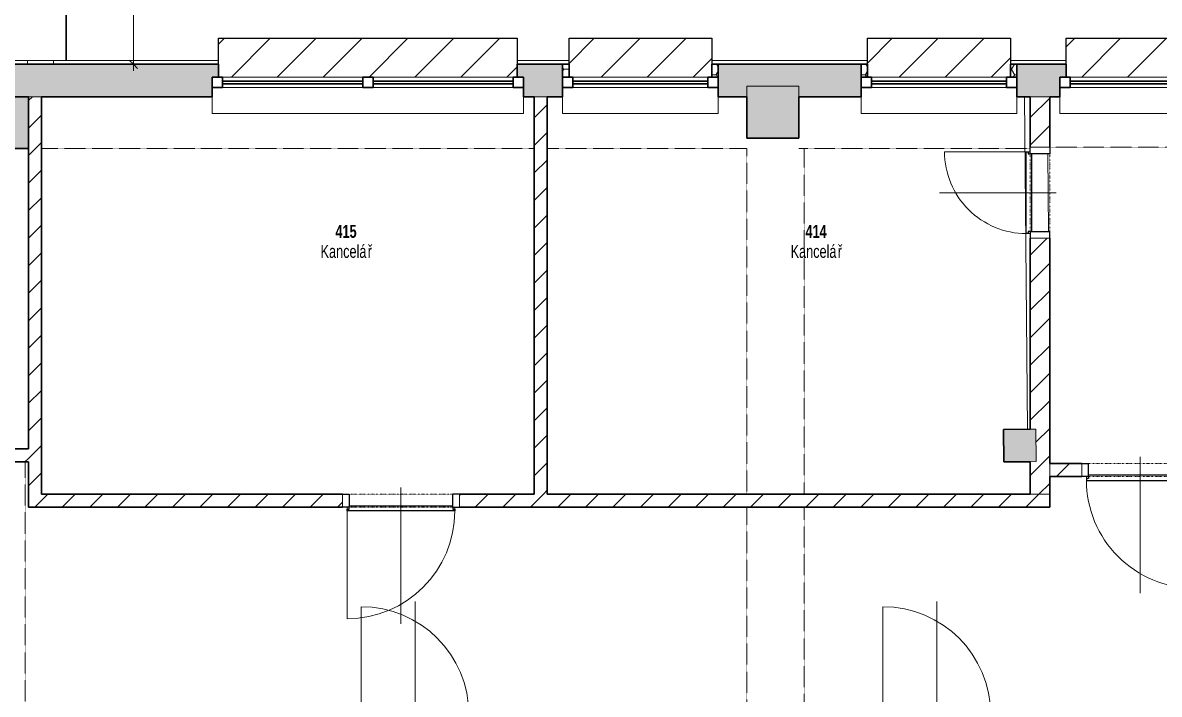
# Model space of a CAD drawing. Header units: millimetres. Extents: x 46521 to 257780, y -45352 to 20466.
# Drawn here: x 78109 to 86866, y -22094 to -16918 of the extents above; entities that cross this region are included whole.
import ezdxf

# ---------------------------------------------------------------- set-up
doc = ezdxf.new("R2010")
doc.units = ezdxf.units.MM
doc.linetypes.add('Dash dot dot', pattern=[5, 2, -1, 0, -1, 0, -1])
doc.linetypes.add('Čerchovaná se dvěma tečkami', pattern=[2.59, 1, -0.53, 0, -0.53, 0, -0.53])
for name, color, linetype, lineweight in [('A-ANNO-DIMS', 211, 'Continuous', 9), ('A-ANNO-DIMS-50', 211, 'Continuous', 9), ('A-AREA-IDEN', 2, 'Continuous', 9), ('A-DETL', 90, 'Continuous', 13), ('A-DOOR', 31, 'Continuous', 13), ('A-DOOR-FRAM', 31, 'Continuous', 25), ('A-GENM', 13, 'Continuous', 13), ('A-GLAZ', 151, 'Continuous', 13), ('A-ROOF', 132, 'Continuous', 13), ('A-WALL', 113, 'Continuous', 13), ('A-WALL-PATT', 111, 'Continuous', 35), ('Q-SPCQ', 91, 'Continuous', 13), ('S-COLS', 52, 'Continuous', 13)]:
    doc.layers.add(name, color=color, linetype=linetype, lineweight=lineweight)
doc.styles.add('Arial_2', font='arial.ttf', dxfattribs={"width": 0.7, "height": 100})
doc.styles.add('Arial_B', font='arialbd.ttf', dxfattribs={"width": 0.7, "height": 100})
doc.dimstyles.new('Vnitřní_-_průhledné', dxfattribs={"dimscale": 304.8, "dimtxt": 102.02594, "dimasz": 0.213255, "dimexe": 0.164042, "dimexo": 0.0625, "dimgap": 0.032808, "dimtad": 1, "dimdec": 0, "dimrnd": 5, "dimzin": 0, "dimdsep": 46, "dimtxsty": 'Arial_2', "dimblk1": 'OBLIQUE', "dimblk2": 'OBLIQUE', "dimsah": 1, "dimcen": 0.09, "dimdle": 0.164042, "dimazin": 0, "dimtfac": 1, "dimtdec": 4, "dimtix": 1, "dimtmove": 0, "dimatfit": 3, "dimfxl": 0.492126, "dimfxlon": 1, "dimtvp": 1, "dimtolj": 1, "dimtzin": 0, "dimarcsym": 2})
pattern_1 = [(45, (0, 0), (-106.06602, 106.06602), [])]

# ---------------------------------------------------------------- blocks, each defined once
blk = doc.blocks.new('DVERE_1k_oblozka - DD03_01_800x1970_koupelna-1549508-2NP_DEMOLICE B')
at = {"layer": 'A-DOOR'}
for p, q in [((0, -127.9), (0, 972.1)), ((-415, 72.1), (-415, 932.1)), ((305, 102.1), (-305, 102.1)), ((415, 102.1), (415, 72.1)), ((-400, 72.1), (-450, 72.1)), ((-450, 72.1), (-450, -77.9)), ((-400, -77.9), (-400, 72.1)), ((450, 72.1), (400, 72.1)), ((400, 72.1), (400, -77.9)), ((450, -77.9), (450, 72.1)), ((-450, -77.9), (-400, -77.9)), ((400, -77.9), (450, -77.9))]:
    blk.add_line(p, q, dxfattribs=at)
at = {"layer": 'A-DOOR', "lineweight": 25}
for p, q in [((415, 102.1), (-415, 102.1)), ((-415, 102.1), (-415, 87.1)), ((415, 87.1), (415, 102.1)), ((-415, 87.1), (-400, 87.1)), ((-400, 87.1), (-400, 72.1)), ((-400, 62.1), (400, 62.1)), ((400, 72.1), (400, 87.1)), ((400, 87.1), (415, 87.1))]:
    blk.add_line(p, q, dxfattribs=at)
at = {"layer": 'A-DOOR', "linetype": 'Čerchovaná se dvěma tečkami'}
for p, q in [((-400, 72.1), (400, 72.1)), ((-400, -77.9), (400, -77.9))]:
    blk.add_line(p, q, dxfattribs=at)
at = {"layer": 'A-DOOR'}
blk.add_arc((-415, 102.1), 830, 360, 90, dxfattribs=at)
at = {"layer": 'A-DOOR-FRAM'}
for p, q in [((-400, 72.1), (-450, 72.1)), ((-400, -77.9), (-400, 72.1)), ((400, 72.1), (400, -77.9)), ((400, 72.1), (450, 72.1)), ((-450, -77.9), (-400, -77.9)), ((450, -77.9), (400, -77.9))]:
    blk.add_line(p, q, dxfattribs=at)
blk = doc.blocks.new('DVERE_1k_oblozka - DD03_01_800x1970_koupelna-1549519-2NP_DEMOLICE B')
at = {"layer": 'A-DOOR'}
for p, q in [((0, 102.9), (0, -947.1)), ((-450, 52.9), (-400, 52.9)), ((-450, -47.1), (-450, 52.9)), ((-400, 52.9), (-400, -47.1)), ((400, 52.9), (450, 52.9)), ((400, -47.1), (400, 52.9)), ((450, 52.9), (450, -47.1)), ((-400, -47.1), (-450, -47.1)), ((-415, -47.1), (-415, -907.1)), ((305, -77.1), (-305, -77.1)), ((450, -47.1), (400, -47.1)), ((415, -77.1), (415, -47.1))]:
    blk.add_line(p, q, dxfattribs=at)
at = {"layer": 'A-DOOR', "linetype": 'Čerchovaná se dvěma tečkami'}
for p, q in [((-400, 52.9), (400, 52.9)), ((-400, -47.1), (400, -47.1))]:
    blk.add_line(p, q, dxfattribs=at)
at = {"layer": 'A-DOOR', "lineweight": 25}
for p, q in [((-415, -62.1), (-400, -62.1)), ((-415, -77.1), (-415, -62.1)), ((415, -77.1), (-415, -77.1)), ((-400, -37.1), (400, -37.1)), ((-400, -62.1), (-400, -47.1)), ((400, -47.1), (400, -62.1)), ((400, -62.1), (415, -62.1)), ((415, -62.1), (415, -77.1))]:
    blk.add_line(p, q, dxfattribs=at)
at = {"layer": 'A-DOOR'}
blk.add_arc((-415, -77.1), 830, 270, 0, dxfattribs=at)
at = {"layer": 'A-DOOR-FRAM'}
for p, q in [((-450, 52.9), (-400, 52.9)), ((-400, 52.9), (-400, -47.1)), ((400, -47.1), (400, 52.9)), ((450, 52.9), (400, 52.9)), ((-400, -47.1), (-450, -47.1)), ((400, -47.1), (450, -47.1))]:
    blk.add_line(p, q, dxfattribs=at)
blk = doc.blocks.new('DVERE_1k_oblozka - DD03_01_800x1970_koupelna-1549521-2NP_DEMOLICE B')
at = {"layer": 'A-DOOR'}
for p, q in [((-415, 47.1), (-415, 907.1)), ((0, -102.9), (0, 947.1)), ((-400, 47.1), (-450, 47.1)), ((-450, 47.1), (-450, -52.9)), ((-400, -52.9), (-400, 47.1)), ((305, 77.1), (-305, 77.1)), ((450, 47.1), (400, 47.1)), ((400, 47.1), (400, -52.9)), ((415, 77.1), (415, 47.1)), ((450, -52.9), (450, 47.1)), ((-450, -52.9), (-400, -52.9)), ((400, -52.9), (450, -52.9))]:
    blk.add_line(p, q, dxfattribs=at)
at = {"layer": 'A-DOOR', "lineweight": 25}
for p, q in [((415, 77.1), (-415, 77.1)), ((-415, 77.1), (-415, 62.1)), ((-415, 62.1), (-400, 62.1)), ((-400, 62.1), (-400, 47.1)), ((-400, 37.1), (400, 37.1)), ((400, 47.1), (400, 62.1)), ((400, 62.1), (415, 62.1)), ((415, 62.1), (415, 77.1))]:
    blk.add_line(p, q, dxfattribs=at)
at = {"layer": 'A-DOOR', "linetype": 'Čerchovaná se dvěma tečkami'}
for p, q in [((-400, 47.1), (400, 47.1)), ((-400, -52.9), (400, -52.9))]:
    blk.add_line(p, q, dxfattribs=at)
at = {"layer": 'A-DOOR'}
blk.add_arc((-415, 77.1), 830, 360, 90, dxfattribs=at)
at = {"layer": 'A-DOOR-FRAM'}
for p, q in [((-400, 47.1), (-450, 47.1)), ((-400, -52.9), (-400, 47.1)), ((400, 47.1), (400, -52.9)), ((400, 47.1), (450, 47.1)), ((-450, -52.9), (-400, -52.9)), ((450, -52.9), (400, -52.9))]:
    blk.add_line(p, q, dxfattribs=at)
blk = doc.blocks.new('DVERE_1k_oblozka - DD03_01_600x1970_koupelna-1549529-2NP_DEMOLICE B')
at = {"layer": 'A-DOOR'}
for p, q in [((0, 127.9), (0, -772.1)), ((-350, 77.9), (-300, 77.9)), ((-350, -72.1), (-350, 77.9)), ((-300, 77.9), (-300, -72.1)), ((300, 77.9), (350, 77.9)), ((300, -72.1), (300, 77.9)), ((350, 77.9), (350, -72.1)), ((-300, -72.1), (-350, -72.1)), ((-315, -72.1), (-315, -732.1)), ((350, -72.1), (300, -72.1)), ((315, -102.1), (315, -72.1)), ((205, -102.1), (-205, -102.1))]:
    blk.add_line(p, q, dxfattribs=at)
at = {"layer": 'A-DOOR', "linetype": 'Čerchovaná se dvěma tečkami'}
for p, q in [((-300, 77.9), (300, 77.9)), ((-300, -72.1), (300, -72.1))]:
    blk.add_line(p, q, dxfattribs=at)
at = {"layer": 'A-DOOR', "lineweight": 25}
for p, q in [((-315, -87.1), (-300, -87.1)), ((-315, -102.1), (-315, -87.1)), ((-300, -62.1), (300, -62.1)), ((-300, -87.1), (-300, -72.1)), ((300, -72.1), (300, -87.1)), ((300, -87.1), (315, -87.1)), ((315, -87.1), (315, -102.1)), ((315, -102.1), (-315, -102.1))]:
    blk.add_line(p, q, dxfattribs=at)
at = {"layer": 'A-DOOR'}
blk.add_arc((-315, -102.1), 630, 270, 0, dxfattribs=at)
at = {"layer": 'A-DOOR-FRAM'}
for p, q in [((-350, 77.9), (-300, 77.9)), ((-300, 77.9), (-300, -72.1)), ((300, -72.1), (300, 77.9)), ((350, 77.9), (300, 77.9)), ((-300, -72.1), (-350, -72.1)), ((300, -72.1), (350, -72.1))]:
    blk.add_line(p, q, dxfattribs=at)
blk = doc.blocks.new('OKNO_1k - OKNO_1k_1200x1500-2034293-2NP_DEMOLICE B')
at = {"layer": 'A-GLAZ'}
h = blk.add_hatch(dxfattribs=at)
h.set_pattern_fill('FP_64', color=256, style=0, pattern_type=2)
h.set_pattern_definition([(0, (-82868.374, 17363.343), (75, 43.3), [50, -100]), (60, (-82818.374, 17363.343), (0.0011, 86.601905), [50, -100]), (300, (-82818.374, 17363.343), (74.9989, -43.301905), [50, -100])])
h.paths.add_polyline_path([(600, 25), (600, 126), (550, 126), (550, 25)])
h.paths.add_polyline_path([(-600, 25), (-550, 25), (-550, 126), (-600, 126), (-600, 125)])
at = {"layer": 'A-GLAZ', "lineweight": 35}
for p, q in [((-550, 126), (-600, 126)), ((-600, 126), (-600, 125)), ((-550, 25), (-550, 126)), ((550, 126), (550, 25)), ((600, 126), (550, 126)), ((600, 125), (600, 126)), ((-600, 25), (-550, 25)), ((-520, 25), (-600, 25)), ((-520, -55), (-520, 25)), ((600, 25), (520, 25)), ((520, 25), (520, -55)), ((550, 25), (600, 25)), ((-600, -55), (-520, -55)), ((520, -5), (-520, -5)), ((-520, -5), (-520, -25)), ((-520, -25), (520, -25)), ((520, -25), (520, -5)), ((520, -55), (600, -55))]:
    blk.add_line(p, q, dxfattribs=at)
at = {"layer": 'A-GLAZ'}
for p, q in [((520, 25), (-520, 25)), ((-520, -55), (520, -55))]:
    blk.add_line(p, q, dxfattribs=at)
blk = doc.blocks.new('parapet s nosem_vnitní - parapet s nosem_vnitní-V30-2NP_DEMOLICE B')
at = {"layer": 'A-GENM'}
for p, q in [((-600, -190), (-600, -70)), ((600, -70), (600, -190)), ((-600, -190), (-600, -200)), ((-600, -200), (600, -200)), ((600, -200), (600, -190))]:
    blk.add_line(p, q, dxfattribs=at)
blk = doc.blocks.new('parapet_ext - parapet_ext-V31-2NP_DEMOLICE B')
at = {"layer": 'Q-SPCQ'}
h = blk.add_hatch(dxfattribs=at)
h.set_pattern_fill('FP_65', color=41, style=0, pattern_type=2)
h.set_pattern_definition([(45, (-82868.37, 17338.34), (-176.7767, 176.7767), [])])
h.paths.add_polyline_path([(550, 0), (550, 300), (-550, 300), (-550, 0), (520, 0)])
at = {"layer": 'Q-SPCQ', "color": 51, "lineweight": 25}
for p, q in [((-550, 101), (-550, 300)), ((-550, 300), (550, 300)), ((550, 300), (550, 101))]:
    blk.add_line(p, q, dxfattribs=at)
blk = doc.blocks.new('OKNO_1k - OKNO_1k_1200x1500-V32-2NP_DEMOLICE B')
at = {"layer": 'A-GLAZ'}
h = blk.add_hatch(dxfattribs=at)
h.set_pattern_fill('FP_66', color=256, style=0, pattern_type=2)
h.set_pattern_definition([(0, (-85168.374, 17363.343), (75, 43.3), [50, -100]), (60, (-85118.374, 17363.343), (0.0011, 86.601905), [50, -100]), (300, (-85118.374, 17363.343), (74.9989, -43.301905), [50, -100])])
h.paths.add_polyline_path([(550, 25), (600, 25), (600, 126), (550, 126), (550, 125)])
h.paths.add_polyline_path([(-600, 25), (-550, 25), (-550, 126), (-600, 126), (-600, 125)])
at = {"layer": 'A-GLAZ', "lineweight": 35}
for p, q in [((-550, 126), (-600, 126)), ((-600, 126), (-600, 125)), ((-550, 25), (-550, 126)), ((550, 126), (550, 25)), ((600, 126), (550, 126)), ((600, 125), (600, 126)), ((-600, 25), (-550, 25)), ((-520, 25), (-600, 25)), ((-520, -55), (-520, 25)), ((600, 25), (520, 25)), ((520, 25), (520, -55)), ((550, 25), (600, 25)), ((-600, -55), (-520, -55)), ((520, -5), (-520, -5)), ((-520, -5), (-520, -25)), ((-520, -25), (520, -25)), ((520, -25), (520, -5)), ((520, -55), (600, -55))]:
    blk.add_line(p, q, dxfattribs=at)
at = {"layer": 'A-GLAZ'}
for p, q in [((520, 25), (-520, 25)), ((-520, -55), (520, -55))]:
    blk.add_line(p, q, dxfattribs=at)
blk = doc.blocks.new('parapet_ext - parapet_ext-V33-2NP_DEMOLICE B')
at = {"layer": 'Q-SPCQ'}
h = blk.add_hatch(dxfattribs=at)
h.set_pattern_fill('FP_67', color=41, style=0, pattern_type=2)
h.set_pattern_definition([(45, (-85168.37, 17338.34), (-176.7767, 176.7767), [])])
h.paths.add_polyline_path([(-520, 0), (550, 0), (550, 300), (-550, 300), (-550, 0)])
at = {"layer": 'Q-SPCQ', "color": 51, "lineweight": 25}
for p, q in [((-550, 101), (-550, 300)), ((-550, 300), (550, 300)), ((550, 300), (550, 101))]:
    blk.add_line(p, q, dxfattribs=at)
blk = doc.blocks.new('OKNO_2k_ - OKNO_2k_2400 x 1500-1963719-2NP_DEMOLICE B')
at = {"layer": 'A-GLAZ'}
h = blk.add_hatch(dxfattribs=at)
h.set_pattern_fill('FP_68', color=256, style=0, pattern_type=2)
h.set_pattern_definition([(0, (-87298.374, 17363.343), (75, 43.3), [50, -100]), (60, (-87248.374, 17363.343), (0.0011, 86.601905), [50, -100]), (300, (-87248.374, 17363.343), (74.9989, -43.301905), [50, -100])])
h.paths.add_polyline_path([(1150.5, 125), (1200, 125), (1200, 126), (1150, 126), (1150, 125)])
h.paths.add_polyline_path([(-1150.5, 125), (-1150, 125), (-1150, 126), (-1200, 126), (-1200, 125)])
at = {"layer": 'A-GLAZ', "lineweight": 35}
for p, q in [((-1150, 126), (-1200, 126)), ((-1200, 126), (-1200, 125)), ((-1150, 125), (-1150, 126)), ((1150, 126), (1150, 125)), ((1200, 126), (1150, 126)), ((1200, 125), (1200, 126)), ((-1120, 25), (-1150, 25)), ((-1120, -55), (-1120, 25)), ((40, 25), (-40, 25)), ((-40, 25), (-40, -55)), ((40, -55), (40, 25)), ((1150, 25), (1120, 25)), ((1120, 25), (1120, -55)), ((-1200, -55), (-1120, -55)), ((-40, -5), (-1120, -5)), ((-1120, -5), (-1120, -25)), ((-1120, -25), (-40, -25)), ((-40, -25), (-40, -5)), ((-40, -55), (40, -55)), ((1120, -5), (40, -5)), ((40, -5), (40, -25)), ((40, -25), (1120, -25)), ((1120, -25), (1120, -5)), ((1120, -55), (1200, -55))]:
    blk.add_line(p, q, dxfattribs=at)
at = {"layer": 'A-GLAZ'}
for p, q in [((-40, 25), (-1120, 25)), ((1120, 25), (40, 25)), ((-1120, -55), (-40, -55)), ((40, -55), (1120, -55))]:
    blk.add_line(p, q, dxfattribs=at)
blk = doc.blocks.new('parapet s nosem_vnitní - parapet s nosem_vnitní-1280305-2NP_DEMOLICE B')
at = {"layer": 'A-GENM'}
for p, q in [((-1200, -190), (-1200, -70)), ((1200, -70), (1200, -190)), ((-1200, -190), (-1200, -200)), ((-1200, -200), (1200, -200)), ((1200, -200), (1200, -190))]:
    blk.add_line(p, q, dxfattribs=at)
blk = doc.blocks.new('parapet_ext - parapet_ext-V34-2NP_DEMOLICE B')
at = {"layer": 'Q-SPCQ'}
h = blk.add_hatch(dxfattribs=at)
h.set_pattern_fill('FP_69', color=41, style=0, pattern_type=2)
h.set_pattern_definition([(45, (-87298.37, 17338.34), (-176.7767, 176.7767), [])])
h.paths.add_polyline_path([(1150, 0), (1150, 300), (-1150, 300), (-1150, 0), (1120, 0)])
at = {"layer": 'Q-SPCQ', "color": 51, "lineweight": 25}
for p, q in [((-1150, 101), (-1150, 300)), ((-1150, 300), (1150, 300)), ((1150, 300), (1150, 101))]:
    blk.add_line(p, q, dxfattribs=at)
blk = doc.blocks.new('OKNO_2k_ - OKNO_2k_2400 x 1500-V54-2NP_DEMOLICE B')
at = {"layer": 'A-GLAZ'}
h = blk.add_hatch(dxfattribs=at)
h.set_pattern_fill('FP_90', color=256, style=0, pattern_type=2)
h.set_pattern_definition([(0, (-80768.374, 17363.343), (75, 43.3), [50, -100]), (60, (-80718.374, 17363.343), (0.0011, 86.601905), [50, -100]), (300, (-80718.374, 17363.343), (74.9989, -43.301905), [50, -100])])
h.paths.add_polyline_path([(1150.5, 125), (1200, 125), (1200, 126), (1150, 126), (1150, 125)])
h.paths.add_polyline_path([(-1150.5, 125), (-1150, 125), (-1150, 126), (-1200, 126), (-1200, 125)])
at = {"layer": 'A-GLAZ', "lineweight": 35}
for p, q in [((-1150, 126), (-1200, 126)), ((-1200, 126), (-1200, 125)), ((-1150, 125), (-1150, 126)), ((1150, 126), (1150, 125)), ((1200, 126), (1150, 126)), ((1200, 125), (1200, 126)), ((-1120, 25), (-1150, 25)), ((-1120, -55), (-1120, 25)), ((40, 25), (-40, 25)), ((-40, 25), (-40, -55)), ((40, -55), (40, 25)), ((1150, 25), (1120, 25)), ((1120, 25), (1120, -55)), ((-1200, -55), (-1120, -55)), ((-40, -5), (-1120, -5)), ((-1120, -5), (-1120, -25)), ((-1120, -25), (-40, -25)), ((-40, -25), (-40, -5)), ((-40, -55), (40, -55)), ((1120, -5), (40, -5)), ((40, -5), (40, -25)), ((40, -25), (1120, -25)), ((1120, -25), (1120, -5)), ((1120, -55), (1200, -55))]:
    blk.add_line(p, q, dxfattribs=at)
at = {"layer": 'A-GLAZ'}
for p, q in [((-40, 25), (-1120, 25)), ((1120, 25), (40, 25)), ((-1120, -55), (-40, -55)), ((40, -55), (1120, -55))]:
    blk.add_line(p, q, dxfattribs=at)
blk = doc.blocks.new('parapet_ext - parapet_ext-V55-2NP_DEMOLICE B')
at = {"layer": 'Q-SPCQ'}
h = blk.add_hatch(dxfattribs=at)
h.set_pattern_fill('FP_91', color=41, style=0, pattern_type=2)
h.set_pattern_definition([(45, (-80768.37, 17338.34), (-176.7767, 176.7767), [])])
h.paths.add_polyline_path([(1120, 0), (1150, 0), (1150, 300), (-1150, 300), (-1150, 0), (40, 0)])
at = {"layer": 'Q-SPCQ', "color": 51, "lineweight": 25}
for p, q in [((-1150, 101), (-1150, 300)), ((-1150, 300), (1150, 300)), ((1150, 300), (1150, 101))]:
    blk.add_line(p, q, dxfattribs=at)
blk = doc.blocks.new('Betonový čtvercový sloup - 400 x 400-1924018-2NP_DEMOLICE B')
at = {"layer": 'S-COLS'}
blk.add_hatch(color=9, dxfattribs=at).paths.add_polyline_path([(200, -200), (200, 200), (-200, 200), (-200, -200), (-95.4, -200)])
at = {"layer": 'S-COLS', "lineweight": 35}
for p, q in [((200, 200), (-200, 200)), ((-200, 200), (-200, -200)), ((200, -200), (200, 200)), ((-200, -200), (200, -200))]:
    blk.add_line(p, q, dxfattribs=at)
blk = doc.blocks.new('DIMBLOCK74-2NP_DEMOLICE B')
at = {"layer": 'A-ANNO-DIMS-50'}
for p, q in [((78961.5, -5226.6), (78811.5, -5226.6)), ((78961.5, -17288.3), (78961.5, -5176.6)), ((78961.5, -5226.6), (79011.5, -5226.6)), ((78961.5, -17238.3), (78811.5, -17238.3)), ((78961.5, -17238.3), (79011.5, -17238.3))]:
    blk.add_line(p, q, dxfattribs=at)
at = {"layer": 'A-ANNO-DIMS-50', "lineweight": 18}
for p, q in [((78961.5, -5226.6), (78929, -5194.1)), ((78961.5, -5226.6), (78994, -5259.1)), ((78961.5, -17238.3), (78929, -17205.8)), ((78961.5, -17238.3), (78994, -17270.8))]:
    blk.add_line(p, q, dxfattribs=at)
at = {"layer": 'A-ANNO-DIMS-50', "color": 0, "insert": (78821.7, -11365.9), "char_height": 100, "width": 320.204, "attachment_point": 1, "rotation": 90, "line_spacing_factor": 0.941778, "style": 'Arial_2'}
blk.add_mtext('12010', dxfattribs=at)
blk = doc.blocks.new('_Oblique')
at = {"color": 0, "linetype": 'ByBlock', "lineweight": -2}
blk.add_line((-0.5, -0.5), (0.5, 0.5), dxfattribs=at)

msp = doc.modelspace()

# ---------------------------------------------------------------- hatches: boundary and pattern name
at = {"layer": 'A-WALL-PATT', "lineweight": 13}
h = msp.add_hatch(dxfattribs=at)
h.set_pattern_fill('FP_42', color=256, angle=-315, style=0, pattern_type=2)
h.set_pattern_definition([(225, (83855.62, -17238.34), (143.684, -143.684), []), (180, (83626.68, -17305.65), (-143.684, -143.684), [25.4, -261.968]), (225, (83601.28, -17305.65), (143.684, -143.684), [25.4, -177.8]), (270, (83583.32, -17323.6), (143.684, -143.684), [25.4, -261.968]), (315, (83583.32, -17349), (143.684, 143.684), [25.4, -177.8]), (180, (83626.68, -17366.97), (-143.684, -143.684), [25.4, -261.968]), (225, (83644.64, -17349), (143.684, -143.684), [25.4, -177.8]), (270, (83644.64, -17323.61), (143.684, -143.684), [25.4, -261.968]), (315, (83626.68, -17305.65), (143.684, 143.684), [25.4, -177.8]), (225, (83560.1, -17390.19), (143.684, -143.684), [50.8, -152.4])])
h.paths.add_polyline_path([(95739.6, -17488.3), (96139.6, -17488.3), (96139.6, -17238.3), (95433.4, -17238.3), (95433.4, -17338.3), (95483.4, -17338.3), (95483.4, -17488.3)])
h.paths.add_polyline_path([(93083.4, -17488.3), (93083.4, -17338.3), (93133.4, -17338.3), (93133.4, -17238.3), (92733.4, -17238.3), (92733.4, -17338.3), (92783.4, -17338.3), (92783.4, -17488.3), (92819.8, -17488.3)])
h.paths.add_polyline_path([(90383.4, -17488.3), (90383.4, -17338.3), (90433.4, -17338.3), (90433.4, -17238.3), (88448.4, -17238.3), (88448.4, -17338.3), (88498.4, -17338.3), (88498.4, -17488.3), (90125.8, -17488.3)])
h.paths.add_polyline_path([(85871.3, -17488.3), (86098.4, -17488.3), (86098.4, -17338.3), (86148.4, -17338.3), (86148.4, -17238.3), (85768.4, -17238.3), (85768.4, -17488.3)])
h.paths.add_polyline_path([(84568.4, -17488.3), (84568.4, -17238.3), (83468.4, -17238.3), (83468.4, -17488.3), (83689.1, -17488.3), (83689.1, -17408.3), (84089.1, -17408.3), (84089.1, -17488.3)])
h.paths.add_polyline_path([(82268.4, -17488.3), (82268.4, -17238.3), (81918.4, -17238.3), (81918.4, -17338.3), (81968.4, -17338.3), (81968.4, -17488.3), (82234.5, -17488.3)])
h.paths.add_polyline_path([(79210.1, -17488.3), (79568.4, -17488.3), (79568.4, -17338.3), (79618.4, -17338.3), (79618.4, -17238.3), (77533.3, -17238.3), (77533.3, -17488.3), (78253.3, -17488.3)])
h.paths.add_polyline_path([(76633.3, -17488.3), (76633.3, -17238.3), (75433.3, -17238.3), (75433.3, -17488.3), (76185.8, -17488.3)])
h.paths.add_polyline_path([(73541.8, -17488.3), (74533.3, -17488.3), (74533.3, -17238.3), (74422.2, -17238.3), (74421.8, -17378.7), (74421.5, -17381), (74419.6, -17385.6), (74416.6, -17389.5), (74412.6, -17392.5), (74408, -17394.4), (74403.1, -17395.1), (74398.2, -17394.4), (74393.6, -17392.5), (74389.6, -17389.5), (74386.6, -17385.6), (74384.7, -17381), (74384.1, -17372.4), (74384.1, -17238.3), (73560.9, -17238.3), (73560.5, -17378.7), (73560.2, -17381), (73558.3, -17385.6), (73555.3, -17389.5), (73550.3, -17393), (73546.7, -17394.4), (73541.8, -17395.1), (73536.9, -17394.4), (73532.3, -17392.5), (73528.3, -17389.5), (73525.3, -17385.6), (73523.4, -17381), (73522.8, -17372.4), (73522.8, -17238.3), (73333.3, -17238.3), (73333.3, -17488.3), (73539.4, -17488.3)])
h.paths.add_polyline_path([(72433.3, -17488.3), (72433.3, -17238.3), (71715.3, -17238.3), (71715.3, -17488.3), (72405.3, -17488.3)])
h = msp.add_hatch(dxfattribs=at)
h.set_pattern_fill('FP_10', color=256, style=0, pattern_type=2)
h.set_pattern_definition(pattern_1)
h.paths.add_polyline_path([(78153.3, -20551.6), (78253.3, -20551.6), (78253.3, -17488.3), (78153.3, -17488.3), (78153.3, -20303.2)])
h = msp.add_hatch(dxfattribs=at)
h.set_pattern_fill('FP_10', color=256, style=0, pattern_type=2)
h.set_pattern_definition(pattern_1)
h.paths.add_polyline_path([(82149.8, -20551.6), (82149.8, -17488.3), (82049.8, -17488.3), (82049.8, -20551.6)])
h = msp.add_hatch(dxfattribs=at)
h.set_pattern_fill('FP_10', color=256, style=0, pattern_type=2)
h.set_pattern_definition(pattern_1)
h.paths.add_polyline_path([(85871.3, -20551.6), (86021.3, -20551.6), (86021.3, -18578.3), (85871.3, -18578.3), (85871.3, -20051.5), (85914.8, -20051.2), (85917, -20301.2), (85871.3, -20301.6)])
h.paths.add_polyline_path([(85871.3, -17878.3), (86021.3, -17878.3), (86021.3, -17488.3), (85871.3, -17488.3), (85871.3, -17567.6)])
h = msp.add_hatch(dxfattribs=at)
h.set_pattern_fill('FP_10', color=256, style=0, pattern_type=2)
h.set_pattern_definition(pattern_1)
h.paths.add_polyline_path([(78153.3, -20303.2), (78153.3, -20203.2), (77263.3, -20203.2), (77263.3, -20303.2), (77697.9, -20303.2)])
h.paths.add_polyline_path([(76185.8, -20303.2), (76363.3, -20303.2), (76363.3, -20203.2), (75963.3, -20203.2), (75963.3, -20303.2)])
h.paths.add_polyline_path([(74673.6, -20303.2), (75263.3, -20303.2), (75263.3, -20203.2), (73943.3, -20203.2), (73943.3, -20303.2)])
h.paths.add_polyline_path([(73161.4, -20303.2), (73243.3, -20303.2), (73243.3, -20203.2), (72542.4, -20203.2), (72542.4, -20303.2)])
h.paths.add_polyline_path([(71592.4, -20303.2), (71842.4, -20303.2), (71842.4, -20203.2), (71592.4, -20203.2), (71592.4, -20230.5)])
h = msp.add_hatch(dxfattribs=at)
h.set_pattern_fill('FP_10', color=256, style=0, pattern_type=2)
h.set_pattern_definition(pattern_1)
h.paths.add_polyline_path([(96139.6, -20415.3), (96139.6, -20315.3), (91034.4, -20315.3), (91034.4, -20415.3), (95844.2, -20415.3)])
h.paths.add_polyline_path([(90134.4, -20415.3), (90134.4, -20315.3), (87169.8, -20315.3), (87169.8, -20415.3), (89795.4, -20415.3)])
h.paths.add_polyline_path([(86021.3, -20415.3), (86269.8, -20415.3), (86269.8, -20315.3), (86021.3, -20315.3)])
h = msp.add_hatch(dxfattribs=at)
h.set_pattern_fill('FP_10', color=256, style=0, pattern_type=2)
h.set_pattern_definition(pattern_1)
h.paths.add_polyline_path([(86021.3, -20651.6), (86021.3, -20551.6), (81473.3, -20551.6), (81473.3, -20651.6), (85258.9, -20651.6)])
h.paths.add_polyline_path([(80573.3, -20651.6), (80573.3, -20551.6), (78153.3, -20551.6), (78153.3, -20651.6), (79210.1, -20651.6)])
at = {"layer": 'S-COLS'}
for points in [[(83689.1, -17808.3), (84089.1, -17808.3), (84089.1, -17408.3), (83689.1, -17408.3), (83689.1, -17567.6)], [(85667, -20303.3), (85917, -20301.2), (85914.8, -20051.2), (85664.8, -20053.3), (85667, -20301.6)]]:
    msp.add_hatch(color=9, dxfattribs=at).paths.add_polyline_path(points)

# ---------------------------------------------------------------- linework, layer by layer
at = {"layer": 'A-DETL', "linetype": 'Dash dot dot'}
for p, q in [((78253.3, -17888.3), (82049.8, -17888.3)), ((82149.8, -17888.3), (83689.1, -17888.3)), ((83689.1, -17888.3), (83689.1, -20551.6)), ((84089.1, -17888.3), (85869.1, -17888.3)), ((84129.9, -20551.6), (84129.9, -17888.3)), ((86021.3, -17878.3), (89625.8, -17878.3)), ((78128.3, -23546.6), (78128.3, -20303.2)), ((83689.1, -20651.6), (83689.1, -22279.3)), ((84129.9, -22284.3), (84129.9, -20651.6))]:
    msp.add_line(p, q, dxfattribs=at)
at = {"layer": 'A-ROOF', "color": 41}
for p, q in [((78441.1, -17208.3), (78441.1, -5126.6)), ((78034.2, -17208.3), (78441.1, -17208.3))]:
    msp.add_line(p, q, dxfattribs=at)
at = {"layer": 'A-WALL', "color": 41}
for p in [(78441.1, -15470.4), (78441, -17208)]:
    msp.add_line(p, (78446.6, -17208), dxfattribs=at)
at = {"layer": 'A-WALL', "lineweight": 35}
for p, q in [((79618.4, -17238.3), (77533.3, -17238.3)), ((79618.4, -17338.3), (79618.4, -17238.3)), ((82268.4, -17238.3), (81918.4, -17238.3)), ((81918.4, -17238.3), (81918.4, -17338.3)), ((82268.4, -17488.3), (82268.4, -17238.3)), ((84568.4, -17238.3), (83468.4, -17238.3)), ((83468.4, -17238.3), (83468.4, -17488.3)), ((84568.4, -17488.3), (84568.4, -17238.3)), ((86148.4, -17238.3), (85768.4, -17238.3)), ((85768.4, -17238.3), (85768.4, -17488.3)), ((86148.4, -17338.3), (86148.4, -17238.3)), ((79568.4, -17488.3), (79568.4, -17338.3)), ((79568.4, -17338.3), (79618.4, -17338.3)), ((81918.4, -17338.3), (81968.4, -17338.3)), ((81968.4, -17338.3), (81968.4, -17488.3)), ((86098.4, -17488.3), (86098.4, -17338.3)), ((86098.4, -17338.3), (86148.4, -17338.3)), ((78253.3, -17488.3), (79568.4, -17488.3)), ((78253.3, -20551.6), (78253.3, -17488.3)), ((81968.4, -17488.3), (82049.8, -17488.3)), ((82049.8, -17488.3), (82049.8, -20551.6)), ((82149.8, -20551.6), (82149.8, -17488.3)), ((82149.8, -17488.3), (82268.4, -17488.3)), ((83468.4, -17488.3), (83689.1, -17488.3)), ((84089.1, -17488.3), (84568.4, -17488.3)), ((85768.4, -17488.3), (85871.3, -17488.3)), ((85871.3, -17488.3), (85871.3, -17878.3)), ((86021.3, -17488.3), (86098.4, -17488.3)), ((86021.3, -17878.3), (86021.3, -17488.3)), ((78153.3, -17888.3), (78153.3, -20203.2)), ((85871.3, -18578.3), (85871.3, -20051.5)), ((86021.3, -20315.3), (86021.3, -18578.3)), ((78153.3, -20203.2), (77263.3, -20203.2)), ((77263.3, -20303.2), (78153.3, -20303.2)), ((78153.3, -20303.2), (78153.3, -20651.6)), ((85871.3, -20301.6), (85871.3, -20551.6)), ((86269.8, -20315.3), (86021.3, -20315.3)), ((86021.3, -20651.6), (86021.3, -20415.3)), ((86021.3, -20415.3), (86269.8, -20415.3)), ((80573.3, -20551.6), (78253.3, -20551.6)), ((82049.8, -20551.6), (81473.3, -20551.6)), ((85871.3, -20551.6), (82149.8, -20551.6)), ((78153.3, -20651.6), (80573.3, -20651.6)), ((81473.3, -20651.6), (86021.3, -20651.6))]:
    msp.add_line(p, q, dxfattribs=at)
at = {"layer": 'A-WALL'}
for p, q in [((78146.6, -17238.3), (78146.5, -17208.3)), ((78346.5, -17208.3), (78346.6, -17238.3)), ((78441.1, -17208.3), (79618.4, -17208.3)), ((81918.4, -17208.3), (82318.4, -17208.3)), ((83418.4, -17208.3), (84618.4, -17208.3)), ((85718.4, -17208.3), (86148.4, -17208.3)), ((83689.1, -17488.3), (83689.1, -17408.3)), ((83689.1, -17408.3), (84089.1, -17408.3)), ((84089.1, -17408.3), (84089.1, -17488.3)), ((78253.3, -17488.3), (78153.3, -17488.3)), ((82149.8, -17488.3), (82049.8, -17488.3)), ((85850, -20051.7), (85827.2, -17488.3)), ((86021.3, -17488.3), (85871.3, -17488.3)), ((86006.1, -17928.3), (86011.5, -18528.3)), ((86021.3, -19636.6), (86026.3, -20190.9)), ((85871.3, -20051.5), (85914.8, -20051.2)), ((85914.8, -20051.2), (85917, -20301.2)), ((86021.3, -20190.9), (86026.3, -20190.9)), ((85917, -20301.2), (85871.3, -20301.6)), ((86021.3, -20315.3), (86021.3, -20415.3)), ((85871.3, -20551.6), (86021.3, -20551.6))]:
    msp.add_line(p, q, dxfattribs=at)
at = {"layer": 'S-COLS'}
for p, q in [((84089.1, -17408.3), (83689.1, -17408.3)), ((83689.1, -17408.3), (83689.1, -17488.3)), ((84089.1, -17488.3), (84089.1, -17408.3)), ((85914.8, -20051.2), (85871.3, -20051.5)), ((85917, -20301.2), (85914.8, -20051.2)), ((85871.3, -20301.6), (85917, -20301.2))]:
    msp.add_line(p, q, dxfattribs=at)
at = {"layer": 'S-COLS', "lineweight": 35}
for p, q in [((83689.1, -17488.3), (83689.1, -17808.3)), ((84089.1, -17808.3), (84089.1, -17488.3)), ((83689.1, -17808.3), (84089.1, -17808.3)), ((85871.3, -20051.5), (85664.8, -20053.3)), ((85664.8, -20053.3), (85667, -20303.3)), ((85667, -20303.3), (85871.3, -20301.6))]:
    msp.add_line(p, q, dxfattribs=at)

# ---------------------------------------------------------------- block references
at = {"layer": 'A-DOOR'}
for name, p, rotation in [('DVERE_1k_oblozka - DD03_01_600x1970_koupelna-1549529-2NP_DEMOLICE B', (85943.5, -18228.3), 269.9999999999999), ('DVERE_1k_oblozka - DD03_01_800x1970_koupelna-1549521-2NP_DEMOLICE B', (86719.8, -20368.1), 180)]:
    msp.add_blockref(name, p, dxfattribs=dict(at, rotation=rotation))
for name, p in [('DVERE_1k_oblozka - DD03_01_800x1970_koupelna-1549519-2NP_DEMOLICE B', (81023.3, -20604.4)), ('DVERE_1k_oblozka - DD03_01_800x1970_koupelna-1549508-2NP_DEMOLICE B', (81131.4, -22351.4)), ('DVERE_1k_oblozka - DD03_01_800x1970_koupelna-1549508-2NP_DEMOLICE B', (85151.4, -22351.4))]:
    msp.add_blockref(name, p, dxfattribs=at)
at = {"layer": 'A-GENM'}
for name, p in [('parapet s nosem_vnitní - parapet s nosem_vnitní-1280305-2NP_DEMOLICE B', (80768.4, -17418.3)), ('parapet s nosem_vnitní - parapet s nosem_vnitní-V30-2NP_DEMOLICE B', (82868.4, -17418.3)), ('parapet s nosem_vnitní - parapet s nosem_vnitní-V30-2NP_DEMOLICE B', (85168.4, -17418.3)), ('parapet s nosem_vnitní - parapet s nosem_vnitní-1280305-2NP_DEMOLICE B', (87298.4, -17418.3))]:
    msp.add_blockref(name, p, dxfattribs=at)
at = {"layer": 'A-GLAZ'}
for name, p in [('OKNO_2k_ - OKNO_2k_2400 x 1500-V54-2NP_DEMOLICE B', (80768.4, -17363.3)), ('OKNO_1k - OKNO_1k_1200x1500-2034293-2NP_DEMOLICE B', (82868.4, -17363.3)), ('OKNO_1k - OKNO_1k_1200x1500-V32-2NP_DEMOLICE B', (85168.4, -17363.3)), ('OKNO_2k_ - OKNO_2k_2400 x 1500-1963719-2NP_DEMOLICE B', (87298.4, -17363.3))]:
    msp.add_blockref(name, p, dxfattribs=at)
at = {"layer": 'Q-SPCQ', "color": 51, "lineweight": 25}
for name, p in [('parapet_ext - parapet_ext-V55-2NP_DEMOLICE B', (80768.4, -17338.3)), ('parapet_ext - parapet_ext-V31-2NP_DEMOLICE B', (82868.4, -17338.3)), ('parapet_ext - parapet_ext-V33-2NP_DEMOLICE B', (85168.4, -17338.3)), ('parapet_ext - parapet_ext-V34-2NP_DEMOLICE B', (87298.4, -17338.3))]:
    msp.add_blockref(name, p, dxfattribs=at)
at = {"layer": 'S-COLS'}
msp.add_blockref('Betonový čtvercový sloup - 400 x 400-1924018-2NP_DEMOLICE B', (77953.3, -17688.3), dxfattribs=at)

# ---------------------------------------------------------------- texts
at = {"layer": 'A-AREA-IDEN', "lineweight": 18, "char_height": 100, "attachment_point": 1}
for s, insert, width, style in [('415', (80518.3, -18476.5), 202.025, 'Arial_B'), ('414', (84140, -18476.5), 202.025, 'Arial_B'), ('Kancelá', (80403.7, -18630.6), 440.527, 'Arial_2'), ('\\fArial|b0|i0|c238|p34|;\\W.7;ř', (80767.1, -18630.6), 39.283, 'Arial_2'), ('Kancelá', (84025.4, -18630.6), 440.527, 'Arial_2'), ('\\fArial|b0|i0|c238|p34|;\\W.7;ř', (84388.9, -18630.6), 39.283, 'Arial_2')]:
    msp.add_mtext(s, dxfattribs=dict(at, insert=insert, width=width, style=style))

# ---------------------------------------------------------------- dimensions: what is measured, and where the dimension line sits
at = {"layer": 'A-ANNO-DIMS'}
dim = msp.add_linear_dim(base=(78961.5, -5226.6), p1=(78811.5, -17238.3), p2=(78811.5, -5226.6), angle=90, dimstyle='Vnitřní_-_průhledné', override={"dimpost": '<>', "dimfxl": 12011.700064}, dxfattribs=at)
dim.commit()
dim.dimension.update_dxf_attribs({"geometry": 'DIMBLOCK74-2NP_DEMOLICE B', "text_midpoint": (78900.4, -11232.5)})

doc.saveas('drawing.dxf')
